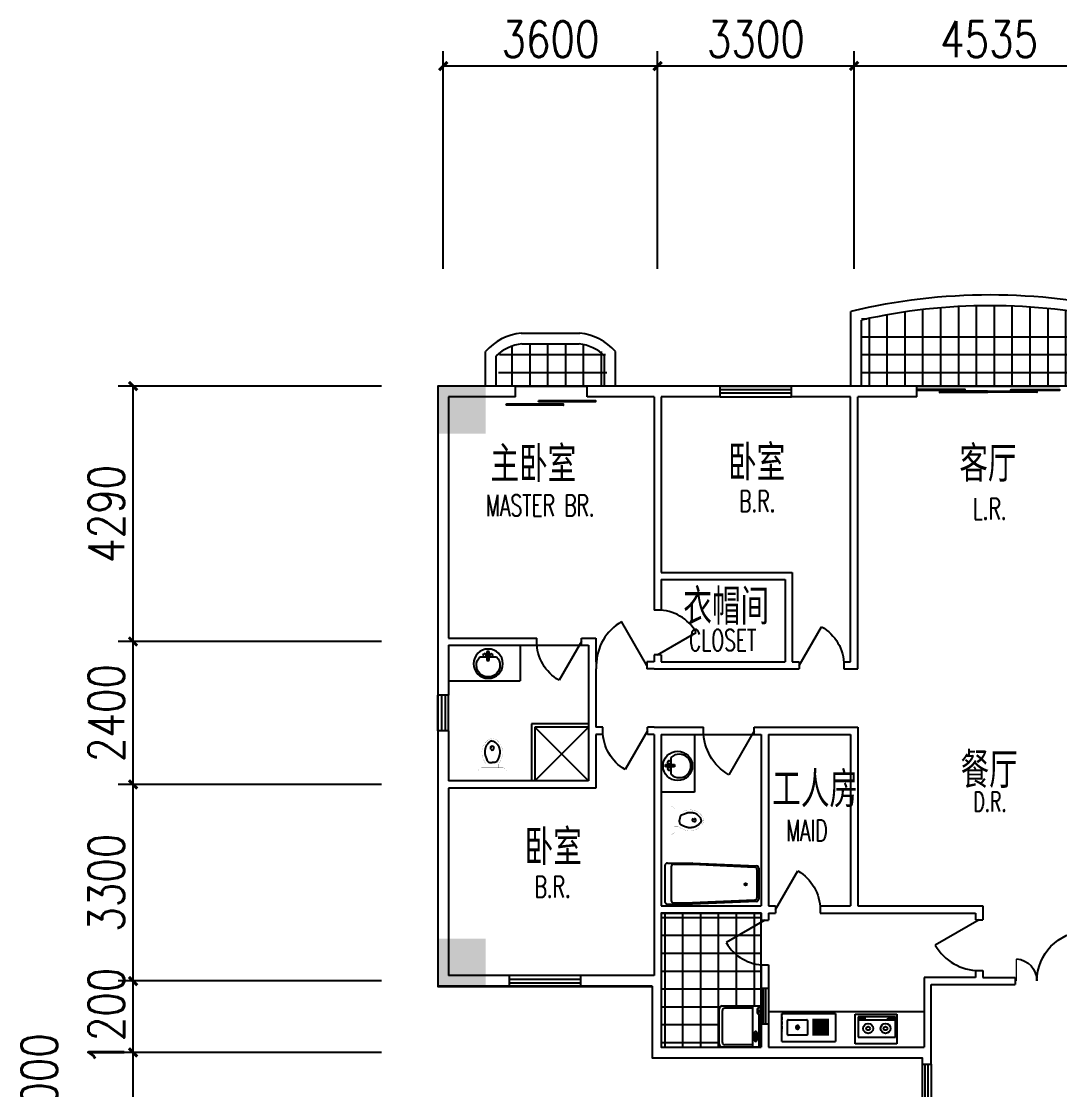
# Model space of a CAD drawing. Header units: millimetres. Extents: x 1360 to 33900, y 536 to 47045.
# Drawn here: x 1454 to 18892, y 29010 to 46951 of the extents above; entities that cross this region are included whole.
import ezdxf
from ezdxf.enums import TextEntityAlignment as Align

# ---------------------------------------------------------------- set-up
doc = ezdxf.new("R2010")
doc.units = ezdxf.units.MM
doc.linetypes.add('HIDDEN', pattern=[0.375, 0.25, -0.125])
for name, color, linetype in [('2', 2, 'Continuous'), ('5', 5, 'Continuous'), ('COLUMN', 7, 'Continuous'), ('DIM', 15, 'Continuous'), ('FL', 1, 'Continuous'), ('FURN', 1, 'Continuous'), ('GROUND', 2, 'Continuous'), ('PUB_TEXT', 7, 'Continuous'), ('TOTHER', 7, 'Continuous'), ('WALL', 4, 'Continuous'), ('WINDOW', 5, 'Continuous'), ('WINDOW_TEXT', 7, 'Continuous')]:
    doc.layers.add(name, color=color, linetype=linetype)
doc.styles.add('_HZTXT', font='txt.shx', dxfattribs={"width": 0.8, "bigfont": 'HZTXT.shx'})
doc.styles.add('_SIMPLEX', font='SIMPLEX', dxfattribs={"width": 0.6})
doc.styles.add('CHINA', font='romant', dxfattribs={"width": 0.8, "height": 150, "bigfont": 'fs64f'})
doc.styles.add('DIM_FONT', font='SIMPLEX.shx', dxfattribs={"width": 0.8})
doc.styles.add('SIMPLEX', font='SIMPLEX.SHX')
doc.styles.get("Standard").update_dxf_attribs({"font": 'arial.ttf'})
doc.dimstyles.new('DIMN', dxfattribs={"dimtxt": 300, "dimasz": 1, "dimexe": 250, "dimexo": 300, "dimgap": 150, "dimtad": 1, "dimdec": 0, "dimdsep": 46, "dimtxsty": 'DIM_FONT', "dimblk": '_DIMX', "dimblk1": 'ARCHTICK', "dimblk2": 'ARCHTICK', "dimcen": 0.1, "dimclrt": 7, "dimadec": 0, "dimazin": 0, "dimtfac": 1, "dimtdec": 0, "dimtix": 1, "dimtmove": 2, "dimatfit": 3, "dimldrblk": '_DIMX', "dimfxl": 1, "dimtolj": 1, "dimtzin": 0, "dimarcsym": 0})

# ---------------------------------------------------------------- blocks, each defined once
blk = doc.blocks.new('M_A17ORW')
at = {"const_width": 0.02}
for points in [[(-0.481, -0.001), (-0.481, -0.308)], [(0.481, 0.001), (0.481, -0.691)]]:
    blk.add_lwpolyline(points, dxfattribs=at)
for centre, radius, start, end in [((-0.501, -0.003), 0.307, 274.2492, 0.2101), ((0.505, 0.002), 0.699, 180.2762, 268.0603)]:
    blk.add_arc(centre, radius, start, end)
blk = doc.blocks.new('_DBLK')
blk.add_line((-0.5, 0), (0, -0.866))
blk.add_arc((-0.5, 0), 1, 300, 0)
at = {"style": 'SIMPLEX', "flags": 9}
blk.add_attdef('A', text='', height=1, dxfattribs=at).set_placement((0, 1.5), align=Align.MIDDLE)
blk = doc.blocks.new('_FZH')
blk.add_solid([(-0.5, -0.5), (0.5, -0.5), (-0.5, 0.5), (0.5, 0.5)])
blk = doc.blocks.new('M_E20')
for p, q in [((345, 0), (-345, 0)), ((-302, -36), (-345, -36)), ((-307, -144), (-307, -611)), ((-302, -35), (-302, -66)), ((-302, -66), (-219, -66)), ((-219, -66), (-219, -35)), ((345, -36), (-219, -36)), ((123, -87), (123, -99)), ((133, -96), (133, -113)), ((198, -96), (133, -96)), ((133, -113), (198, -113)), ((198, -113), (198, -96)), ((215, -88), (215, -99)), ((307, -144), (307, -611)), ((267, -651), (-267, -651))]:
    blk.add_line(p, q)
blk.add_lwpolyline([(83, -94, 0.185158), (88, -107, 0.102042), (108, -122, 0.060862), (133, -130, 0.047173), (166, -133, 0.047173), (200, -130, 0.060862), (225, -122, 0.102042), (245, -107, 0.185158), (250, -94, 0.185158), (245, -82, 0.102042), (225, -67, 0.060862), (200, -59, 0.047173), (166, -56, 0.047173), (133, -59, 0.060862), (108, -67, 0.102042), (88, -82, 0.185158)], format="xyb", close=True)
for points in [[(215, -88, 0.259034), (213, -85, 0.076276), (201, -80, 0.036515), (188, -77, 0.026615), (169, -76, 0.026615), (150, -77, 0.036515), (137, -80, 0.076276), (125, -85, 0.259034), (123, -88, 0.078462), (123, -89, 0.056762)], [(215, -99, 0.259034), (213, -95, 0.076276), (201, -90, 0.036515), (188, -88, 0.026615), (169, -87, 0.026615), (150, -88, 0.036515), (137, -90, 0.076276), (125, -95, 0.259034), (123, -99, 0.259034), (125, -102, 0.056762), (133, -106, 0.036515)], [(198, -108, 0.008736), (201, -107, 0.076276), (213, -102, 0.259034), (215, -99, 0.259034)]]:
    blk.add_lwpolyline(points, format="xyb")
blk.add_circle((-259, -35), 17.5)
for centre, start, end in [((-267, -611), 180, 270), ((267, -611), 270, 0)]:
    blk.add_arc(centre, 40, start, end)
at = {"layer": 'TOTHER', "linetype": 'Continuous'}
for p, q in [((-345, -656), (-345, 0)), ((345, 0), (345, -656)), ((-345, -145), (345, -145)), ((295, -706), (-295, -706))]:
    blk.add_line(p, q, dxfattribs=at)
for centre, start, end in [((-295, -656), 180, 270), ((295, -656), 270, 0)]:
    blk.add_arc(centre, 50, start, end, dxfattribs=at)
at = {"width": 0.8, "flags": 9}
for tag in ['XSIZE', 'YSIZE']:
    blk.add_attdef(tag, (0, 0), '', height=0.5, dxfattribs=at)
blk = doc.blocks.new('_WBLK')
for p, q in [((-0.5, 0.5), (0.5, 0.5)), ((0.5, 0.167), (-0.5, 0.167)), ((0.5, -0.167), (-0.5, -0.167)), ((-0.5, -0.5), (0.5, -0.5))]:
    blk.add_line(p, q)
at = {"layer": 'WINDOW_TEXT', "style": 'SIMPLEX', "flags": 9}
blk.add_attdef('A', text='', height=1, dxfattribs=at).set_placement((0, 1.5), align=Align.MIDDLE)
blk = doc.blocks.new('M_E16')
for p, q in [((-359, -351), (-359, -119)), ((-347, -107), (-34, -107)), ((-22, -119), (-22, -351)), ((63, -103), (336, -103)), ((63, -132), (336, -132)), ((63, -153), (336, -153)), ((63, -182), (336, -182)), ((63, -203), (336, -203)), ((63, -232), (336, -232)), ((63, -253), (336, -253)), ((63, -282), (336, -282)), ((63, -303), (336, -303)), ((63, -332), (336, -332)), ((63, -353), (336, -353)), ((-34, -363), (-347, -363))]:
    blk.add_line(p, q)
for points, const_width in [([(-353, -95), (-370, -113)], 1.91), ([(-370, -357), (-370, -113)], 2), ([(-353, -95), (-28, -95)], 1.8), ([(-10, -113), (-28, -95)], 1.91), ([(-10, -113), (-10, -357)], 2), ([(-370, -357), (-353, -375)], 1.91), ([(-28, -375), (-10, -357)], 1.91), ([(-28, -375), (-353, -375)], 1.8)]:
    blk.add_lwpolyline(points, dxfattribs=dict(const_width=const_width))
for points in [[(-347, -107), (-351, -108), (-354, -110), (-357, -113), (-358, -117), (-359, -119)], [(-22, -119), (-23, -115), (-25, -111), (-28, -109), (-32, -107), (-34, -107)], [(-359, -351), (-358, -355), (-356, -358), (-353, -361), (-349, -363), (-347, -363)], [(-216, -235), (-215, -245), (-209, -255), (-202, -261), (-192, -265), (-182, -265), (-172, -261), (-164, -255), (-159, -245), (-157, -235), (-159, -225), (-164, -215), (-172, -209), (-182, -205), (-192, -205), (-202, -209), (-209, -215), (-215, -225), (-216, -235)], [(-206, -235), (-205, -242), (-201, -248), (-196, -252), (-190, -254), (-183, -254), (-177, -252), (-172, -248), (-169, -242), (-168, -235), (-169, -228), (-172, -222), (-177, -218), (-183, -215), (-190, -215), (-196, -218), (-201, -222), (-205, -228), (-206, -235)], [(-34, -363), (-30, -362), (-26, -360), (-24, -357), (-22, -353), (-22, -351)]]:
    blk.add_lwpolyline(points)
at = {"layer": 'TOTHER', "linetype": 'Continuous'}
for p, q in [((-450, 0), (450, 0)), ((-450, -471), (-450, 0)), ((450, 0), (450, -471)), ((-450, -471), (450, -471))]:
    blk.add_line(p, q, dxfattribs=at)
at = {"layer": 'TOTHER', "linetype": 'HIDDEN'}
blk.add_line((-450, 0), (-450, -300), dxfattribs=at)
at = {"width": 0.8, "flags": 9}
for tag in ['XSIZE', 'YSIZE']:
    blk.add_attdef(tag, (0, 0), '', height=0.5, dxfattribs=at)
blk = doc.blocks.new('M_E19')
for p, q in [((-323, -113), (-323, -456)), ((299, -113), (-323, -113)), ((299, -456), (299, -113)), ((-323, -400), (299, -400)), ((-323, -456), (299, -456)), ((-291, -422), (-291, -434)), ((-216, -432), (-280, -432)), ((-280, -432), (-280, -448)), ((-280, -448), (-216, -448)), ((-216, -448), (-216, -432)), ((-199, -423), (-199, -434)), ((182, -422), (182, -434)), ((193, -432), (193, -448)), ((257, -432), (193, -432)), ((193, -448), (257, -448)), ((257, -448), (257, -432)), ((274, -423), (274, -434))]:
    blk.add_line(p, q)
for points in [[(-199, -423, 0.259034), (-201, -420, 0.076276), (-213, -415, 0.036515), (-226, -412, 0.026615), (-245, -411, 0.026615), (-264, -412, 0.036515), (-277, -415, 0.076276), (-289, -420, 0.259034), (-291, -423, 0.078462), (-291, -424, 0.056762)], [(-199, -434, 0.259034), (-201, -430, 0.076276), (-213, -425, 0.036515), (-226, -423, 0.026615), (-245, -422, 0.026615), (-264, -423, 0.036515), (-277, -425, 0.076276), (-289, -430, 0.259034), (-291, -434, 0.259034), (-289, -437, 0.056762), (-280, -441, 0.036515)], [(-216, -443, 0.008736), (-213, -442, 0.076276), (-201, -437, 0.259034), (-199, -434, 0.259034)], [(274, -423, 0.259034), (272, -420, 0.076276), (260, -415, 0.036515), (247, -412, 0.026615), (228, -411, 0.026615), (209, -412, 0.036515), (196, -415, 0.076276), (184, -420, 0.259034), (182, -423, 0.078462), (182, -424, 0.056762)], [(274, -434, 0.259034), (272, -430, 0.076276), (260, -425, 0.036515), (247, -423, 0.026615), (228, -422, 0.026615), (209, -423, 0.036515), (196, -425, 0.076276), (184, -430, 0.259034), (182, -434, 0.259034), (184, -437, 0.056762), (193, -441, 0.036515)], [(257, -443, 0.008736), (260, -442, 0.076276), (272, -437, 0.259034), (274, -434, 0.259034)]]:
    blk.add_lwpolyline(points, format="xyb")
at = {"layer": 'TOTHER', "linetype": 'Continuous'}
for p, q in [((-350, 0), (350, 0)), ((-350, -500), (-350, 0)), ((350, 0), (350, -500)), ((350, -500), (-350, -500))]:
    blk.add_line(p, q, dxfattribs=at)
for centre, radius in [((-158, -259), 82.5), ((134, -259), 82.5), ((-158, -259), 31.6), ((134, -259), 31.6)]:
    blk.add_circle(centre, radius, dxfattribs=at)
at = {"width": 0.8, "flags": 9}
for tag in ['XSIZE', 'YSIZE']:
    blk.add_attdef(tag, (0, 0), '', height=0.5, dxfattribs=at)
blk = doc.blocks.new('*X22')
at = {"color": 0}
for p, q in [((47100, 212770), (47100, 213429)), ((47400, 212770), (47400, 213480)), ((47700, 212770), (47700, 213480)), ((48000, 212770), (48000, 213480)), ((48300, 212770), (48300, 213474)), ((48600, 212770), (48600, 213351)), ((46890, 213300), (48666, 213300)), ((46868, 213000), (48688, 213000))]:
    blk.add_line(p, q, dxfattribs=at)
blk = doc.blocks.new('M_A14NPV')
for points in [[(0.18, 0.178), (0.177, 0.16), (-0.617, 0.16), (-0.617, 0.181)], [(0.632, 0.226), (0.629, 0.208), (-0.164, 0.208), (-0.164, 0.229)]]:
    blk.add_lwpolyline(points, close=True)
blk = doc.blocks.new('M_E33IEP')
at = {"linetype": 'Continuous'}
for p, q in [((44, -21), (44, 20)), ((44, 20), (194, 20)), ((135, 135), (135, 20)), ((194, 20), (194, -21)), ((194, -21), (44, -21)), ((135, -21), (135, -144))]:
    blk.add_line(p, q, dxfattribs=at)
for centre, radius in [((248, -5), 246), ((106, 56), 26.7), ((105, -55), 26.7)]:
    blk.add_circle(centre, radius, dxfattribs=at)
blk.add_arc((274, -5), 197, 225.2527, 134.7473, dxfattribs=at)
at = {"style": 'DIM_FONT', "width": 0.8, "flags": 9}
for tag in ['XSIZE', 'YSIZE']:
    blk.add_attdef(tag, (0, 0), '', height=0.5, dxfattribs=at)
at = {"linetype": 'Continuous', "style": 'CHINA', "width": 0.8, "flags": 9}
for tag in ['XSIZE', 'YSIZE']:
    blk.add_attdef(tag, (2, -251), '', height=150, dxfattribs=at)
blk = doc.blocks.new('M_E13')
for p, q in [((-572, 18), (-536, 18)), ((-572, 18), (-572, 18)), ((-536, -22), (-572, -21))]:
    blk.add_line(p, q)
at = {"const_width": 1.5}
for points in [[(-155, 240, 0.414214), (-220, 175, 0.414214)], [(-715, 0, -0.037932), (-709, 28, -0.057502), (-702, 46, -0.011128), (-686, 72, -0.047419), (-682, 78, -0.013557), (-669, 92, -0.010422), (-651, 109, -0.006492), (-632, 126, -0.010986), (-621, 135, -0.031118), (-607, 144, -0.031821), (-592, 152, -0.025304), (-572, 159, -0.028493), (-555, 164), (-520, 171), (-500, 175, -0.104917), (-492, 175, 0.047512), (-474, 173, 0.018859), (-460, 173, -0.025251), (-449, 173, -0.024361), (-434, 171, -0.018727), (-416, 168, -0.011084), (-401, 164, -0.017664), (-391, 161, -0.012553), (-375, 154, -0.012341), (-358, 147), (-320, 128, -0.005054), (-308, 122, -0.002567), (-285, 110)], [(-715, 0, 0.037932), (-709, -28, 0.057502), (-702, -46, 0.011128), (-686, -72, 0.047419), (-682, -78, 0.013557), (-669, -92, 0.010422), (-651, -109, 0.006492), (-632, -126, 0.010986), (-621, -135, 0.031118), (-607, -144, 0.031821), (-592, -152, 0.025304), (-572, -159, 0.028493), (-555, -164), (-520, -171), (-500, -175, 0.104917), (-492, -175, -0.047512), (-474, -173, -0.018859), (-460, -173, 0.025251), (-449, -173, 0.024361), (-434, -171, 0.018727), (-416, -168, 0.011084), (-401, -164, 0.017664), (-391, -161, 0.012553), (-375, -154, 0.012341), (-358, -147), (-320, -128, 0.005054), (-308, -122, 0.002567), (-285, -110)], [(-220, -175, 0.414214), (-155, -240, 0.414214)]]:
    blk.add_lwpolyline(points, format="xyb", dxfattribs=at)
for points in [[(0, 240), (-155, 240)], [(0, -240), (0, 240)], [(-220, 110), (-285, 110)], [(-220, 175), (-220, -175)], [(-285, -110), (-220, -110)], [(-155, -240), (0, -240)]]:
    blk.add_lwpolyline(points, dxfattribs=at)
for points in [[(-672, -1, -0.054114), (-666, 25, -0.08891), (-658, 39, -0.006714), (-643, 55, -0.014531), (-636, 63, -0.010713), (-618, 80, -0.017575), (-606, 90, -0.037222), (-591, 100, -0.034599), (-573, 109, -0.02298), (-556, 115, -0.023613), (-539, 119, -0.014842), (-522, 122, -0.012533), (-502, 125, -0.021838), (-477, 126, -0.029407), (-459, 125, -0.029465), (-436, 121, -0.031881), (-416, 114), (-371, 97), (-337, 83, -0.135973), (-324, 73, -0.099517), (-314, 52, -0.016651), (-311, 40, -0.010977), (-308, 20, -0.015331), (-308, 12, -0.010106), (-307, -1)], [(-672, -1, 0.054114), (-666, -26, 0.08891), (-658, -40, 0.006714), (-643, -57, 0.014531), (-636, -64, 0.010713), (-618, -82, 0.017575), (-606, -92, 0.037222), (-591, -102, 0.034599), (-573, -111, 0.02298), (-556, -117, 0.023613), (-539, -121, 0.014842), (-522, -124, 0.012533), (-502, -126, 0.021838), (-477, -127, 0.029407), (-459, -126, 0.029465), (-436, -122, 0.031881), (-416, -116), (-371, -99), (-337, -85, 0.135973), (-324, -75, 0.099517), (-314, -54, 0.016651), (-311, -41, 0.010977), (-308, -21, 0.015331), (-308, -13, 0.010106), (-307, -1)]]:
    blk.add_lwpolyline(points, format="xyb")
for centre, radius, start, end in [((-549, -3), 33.2, 100.0495, 259.9505), ((-536, -2), 20, 270, 90)]:
    blk.add_arc(centre, radius, start, end)
at = {"width": 0.8, "flags": 9}
for tag in ['XSIZE', 'YSIZE']:
    blk.add_attdef(tag, (0, 0), '', height=0.5, dxfattribs=at)
blk = doc.blocks.new('M_E10')
for p, q in [((-740, -70), (-740, -680)), ((-700, -30), (-302, -30)), ((-640, -90), (-640, -660)), ((-600, -50), (-300, -50)), ((-300, -50), (695, -96)), ((-298, -30), (724, -76)), ((730, -136), (730, -614)), ((760, -116), (760, -634)), ((695, -654), (-300, -700)), ((685, -654), (-300, -700)), ((724, -674), (-298, -720)), ((-700, -720), (-302, -720)), ((-600, -700), (-300, -700))]:
    blk.add_line(p, q)
at = {"const_width": 1.5}
for points in [[(-800, 0), (800, 0)], [(-800, -750), (-800, 0)], [(800, 0), (800, -750)], [(800, -750), (-800, -750)]]:
    blk.add_lwpolyline(points, dxfattribs=at)
for radius in [20, 16]:
    blk.add_circle((550, -386), radius)
for centre, start, end in [((-700, -70), 90, 180), ((-600, -90), 90, 180), ((-302, -70), 83.7966, 90), ((690, -136), 0, 83.3675), ((720, -116), 0, 83.7966), ((-700, -680), 180, 270), ((-600, -660), 180, 270), ((690, -614), 276.6325, 0), ((720, -634), 276.2034, 0), ((-302, -680), 270, 276.2034)]:
    blk.add_arc(centre, 40, start, end)
at = {"width": 0.8, "flags": 9}
for tag in ['XSIZE', 'YSIZE']:
    blk.add_attdef(tag, (0, 0), '', height=0.5, dxfattribs=at)
blk = doc.blocks.new('_A24RUL')
for points in [[(0, 0.0051), (-0.0011, -0.0013), (-0.3414, -0.0013), (-0.3414, 0.006)], [(0.0028, 0.0051), (0.0039, -0.0013), (0.3414, -0.0013), (0.3414, 0.006)], [(-0.1584, -0.0077), (-0.1595, -0.0141), (-0.4998, -0.0141), (-0.4998, -0.0068)], [(0.1612, -0.0087), (0.1622, -0.0151), (0.4998, -0.0151), (0.4998, -0.0078)]]:
    blk.add_lwpolyline(points, close=True)
blk = doc.blocks.new('*X21')
at = {"color": 0}
for p, q in [((54000, 212770), (54000, 214056)), ((54300, 212770), (54300, 214086)), ((54600, 212770), (54600, 214107)), ((54900, 212770), (54900, 214119)), ((55200, 212770), (55200, 214121)), ((55500, 212770), (55500, 214114)), ((55800, 212770), (55800, 214098)), ((56100, 212770), (56100, 214073)), ((56400, 212770), (56400, 214038)), ((52968, 213900), (53059, 213900)), ((53100, 212770), (53100, 213909)), ((53400, 212770), (53400, 213967)), ((53700, 212770), (53700, 214016)), ((56700, 212770), (56700, 213994)), ((57000, 212770), (57000, 213941)), ((57198, 213900), (57288, 213900)), ((52968, 213600), (57288, 213600)), ((52968, 213300), (57288, 213300)), ((52968, 213000), (57288, 213000))]:
    blk.add_line(p, q, dxfattribs=at)
blk = doc.blocks.new('_DIMX')
at = {"const_width": 50}
blk.add_lwpolyline([(-70, -70), (70, 70)], dxfattribs=at)
blk = doc.blocks.new('*D23')
at = {"color": 1, "linetype": 'ByBlock', "transparency": 16777216}
for p, q in [((-1153857, 459625), (-1153857, 463284)), ((-1150257, 459625), (-1150257, 463284)), ((-1153856, 463034), (-1150258, 463034))]:
    blk.add_line(p, q, dxfattribs=at)
at = {"layer": 'DEFPOINTS', "color": 0, "linetype": 'ByBlock', "transparency": 16777216}
for p in [(-1150257, 463034), (-1153857, 459325), (-1150257, 459325)]:
    blk.add_point(p, dxfattribs=at)
at = {"color": 1, "linetype": 'ByBlock', "transparency": 16777216, "rotation": 180}
blk.add_blockref('_DIMX', (-1153857, 463034), dxfattribs=at)
at = {"color": 1, "linetype": 'ByBlock', "transparency": 16777216}
blk.add_blockref('_DIMX', (-1150257, 463034), dxfattribs=at)
at = {"color": 7, "linetype": 'ByBlock', "transparency": 16777216, "insert": (-1152057, 463484), "char_height": 600, "attachment_point": 5, "style": 'DIM_FONT'}
blk.add_mtext('\\A1;3600', dxfattribs=at)
blk = doc.blocks.new('_ARCHTICK')
at = {"color": 0, "linetype": 'ByBlock', "const_width": 0.15}
blk.add_lwpolyline([(-0.5, -0.5), (0.5, 0.5)], dxfattribs=at)
blk = doc.blocks.new('*D24')
at = {"color": 1, "linetype": 'ByBlock', "transparency": 16777216}
for p, q in [((-1150257, 459625), (-1150257, 463284)), ((-1146957, 459625), (-1146957, 463284)), ((-1150256, 463034), (-1146958, 463034))]:
    blk.add_line(p, q, dxfattribs=at)
at = {"layer": 'DEFPOINTS', "color": 0, "linetype": 'ByBlock', "transparency": 16777216}
for p in [(-1146957, 463034), (-1150257, 459325), (-1146957, 459325)]:
    blk.add_point(p, dxfattribs=at)
at = {"color": 1, "linetype": 'ByBlock', "transparency": 16777216, "rotation": 180}
blk.add_blockref('_DIMX', (-1150257, 463034), dxfattribs=at)
at = {"color": 1, "linetype": 'ByBlock', "transparency": 16777216}
blk.add_blockref('_DIMX', (-1146957, 463034), dxfattribs=at)
at = {"color": 7, "linetype": 'ByBlock', "transparency": 16777216, "insert": (-1148607, 463484), "char_height": 600, "attachment_point": 5, "style": 'DIM_FONT'}
blk.add_mtext('\\A1;3300', dxfattribs=at)
blk = doc.blocks.new('*D25')
at = {"color": 1, "linetype": 'ByBlock', "transparency": 16777216}
for p, q in [((-1146957, 459625), (-1146957, 463284)), ((-1142422, 459625), (-1142422, 463284)), ((-1146956, 463034), (-1142423, 463034))]:
    blk.add_line(p, q, dxfattribs=at)
at = {"layer": 'DEFPOINTS', "color": 0, "linetype": 'ByBlock', "transparency": 16777216}
for p in [(-1142422, 463034), (-1146957, 459325), (-1142422, 459325)]:
    blk.add_point(p, dxfattribs=at)
at = {"color": 1, "linetype": 'ByBlock', "transparency": 16777216, "rotation": 180}
blk.add_blockref('_DIMX', (-1146957, 463034), dxfattribs=at)
at = {"color": 1, "linetype": 'ByBlock', "transparency": 16777216}
blk.add_blockref('_DIMX', (-1142422, 463034), dxfattribs=at)
at = {"color": 7, "linetype": 'ByBlock', "transparency": 16777216, "insert": (-1144689, 463484), "char_height": 600, "attachment_point": 5, "style": 'DIM_FONT'}
blk.add_mtext('\\A1;4535', dxfattribs=at)
blk = doc.blocks.new('*D40')
at = {"color": 1, "linetype": 'ByBlock', "transparency": 16777216}
for p, q in [((-1154897, 446467), (-1159317, 446467)), ((-1159067, 445468), (-1159067, 446466)), ((-1154897, 445467), (-1159317, 445467))]:
    blk.add_line(p, q, dxfattribs=at)
at = {"layer": 'DEFPOINTS', "color": 0, "linetype": 'ByBlock', "transparency": 16777216}
for p in [(-1159067, 446467), (-1154597, 446467), (-1154597, 445467)]:
    blk.add_point(p, dxfattribs=at)
at = {"color": 1, "linetype": 'ByBlock', "transparency": 16777216}
for p, rotation in [((-1159067, 446467), 90), ((-1159067, 445467), 270)]:
    blk.add_blockref('_DIMX', p, dxfattribs=dict(at, rotation=rotation))
at = {"color": 7, "linetype": 'ByBlock', "transparency": 16777216, "insert": (-1160643, 445967), "char_height": 600, "attachment_point": 5, "rotation": 90, "style": 'DIM_FONT'}
blk.add_mtext('\\A1;1000', dxfattribs=at)
blk = doc.blocks.new('*D41')
at = {"color": 1, "linetype": 'ByBlock', "transparency": 16777216}
for p, q in [((-1154897, 447667), (-1159317, 447667)), ((-1159067, 447668), (-1159067, 447669)), ((-1159067, 446467), (-1159067, 447667)), ((-1154897, 446467), (-1159317, 446467)), ((-1159067, 446466), (-1159067, 446465))]:
    blk.add_line(p, q, dxfattribs=at)
at = {"layer": 'DEFPOINTS', "color": 0, "linetype": 'ByBlock', "transparency": 16777216}
for p in [(-1159067, 447667), (-1154597, 447667), (-1154597, 446467)]:
    blk.add_point(p, dxfattribs=at)
at = {"color": 1, "linetype": 'ByBlock', "transparency": 16777216}
for p, rotation in [((-1159067, 447667), 270), ((-1159067, 446467), 90)]:
    blk.add_blockref('_DIMX', p, dxfattribs=dict(at, rotation=rotation))
at = {"color": 7, "linetype": 'ByBlock', "transparency": 16777216, "insert": (-1159517, 447067), "char_height": 600, "attachment_point": 5, "rotation": 90, "style": 'DIM_FONT'}
blk.add_mtext('\\A1;1200', dxfattribs=at)
blk = doc.blocks.new('*D42')
at = {"color": 1, "linetype": 'ByBlock', "transparency": 16777216}
for p, q in [((-1154897, 450967), (-1159317, 450967)), ((-1159067, 447668), (-1159067, 450966)), ((-1154897, 447667), (-1159317, 447667))]:
    blk.add_line(p, q, dxfattribs=at)
at = {"layer": 'DEFPOINTS', "color": 0, "linetype": 'ByBlock', "transparency": 16777216}
for p in [(-1159067, 450967), (-1154597, 450967), (-1154597, 447667)]:
    blk.add_point(p, dxfattribs=at)
at = {"color": 1, "linetype": 'ByBlock', "transparency": 16777216}
for p, rotation in [((-1159067, 450967), 90), ((-1159067, 447667), 270)]:
    blk.add_blockref('_DIMX', p, dxfattribs=dict(at, rotation=rotation))
at = {"color": 7, "linetype": 'ByBlock', "transparency": 16777216, "insert": (-1159517, 449317), "char_height": 600, "attachment_point": 5, "rotation": 90, "style": 'DIM_FONT'}
blk.add_mtext('\\A1;3300', dxfattribs=at)
blk = doc.blocks.new('*D43')
at = {"color": 1, "linetype": 'ByBlock', "transparency": 16777216}
for p, q in [((-1154897, 453367), (-1159317, 453367)), ((-1159067, 450968), (-1159067, 453366)), ((-1154897, 450967), (-1159317, 450967))]:
    blk.add_line(p, q, dxfattribs=at)
at = {"layer": 'DEFPOINTS', "color": 0, "linetype": 'ByBlock', "transparency": 16777216}
for p in [(-1159067, 453367), (-1154597, 453367), (-1154597, 450967)]:
    blk.add_point(p, dxfattribs=at)
at = {"color": 1, "linetype": 'ByBlock', "transparency": 16777216}
for p, rotation in [((-1159067, 453367), 90), ((-1159067, 450967), 270)]:
    blk.add_blockref('_DIMX', p, dxfattribs=dict(at, rotation=rotation))
at = {"color": 7, "linetype": 'ByBlock', "transparency": 16777216, "insert": (-1159517, 452167), "char_height": 600, "attachment_point": 5, "rotation": 90, "style": 'DIM_FONT'}
blk.add_mtext('\\A1;2400', dxfattribs=at)
blk = doc.blocks.new('*D44')
at = {"color": 1, "linetype": 'ByBlock', "transparency": 16777216}
for p, q in [((-1154897, 457657), (-1159317, 457657)), ((-1159067, 453368), (-1159067, 457656)), ((-1154897, 453367), (-1159317, 453367))]:
    blk.add_line(p, q, dxfattribs=at)
at = {"layer": 'DEFPOINTS', "color": 0, "linetype": 'ByBlock', "transparency": 16777216}
for p in [(-1159067, 457657), (-1154597, 457657), (-1154597, 453367)]:
    blk.add_point(p, dxfattribs=at)
at = {"color": 1, "linetype": 'ByBlock', "transparency": 16777216}
for p, rotation in [((-1159067, 457657), 90), ((-1159067, 453367), 270)]:
    blk.add_blockref('_DIMX', p, dxfattribs=dict(at, rotation=rotation))
at = {"color": 7, "linetype": 'ByBlock', "transparency": 16777216, "insert": (-1159517, 455512), "char_height": 600, "attachment_point": 5, "rotation": 90, "style": 'DIM_FONT'}
blk.add_mtext('\\A1;4290', dxfattribs=at)
blk = doc.blocks.new('A$C42724761')
at = {"layer": '5'}
h = blk.add_hatch(dxfattribs=at)
h.set_pattern_fill('U,_O', color=256, scale=300, double=1, pattern_type=0)
h.set_pattern_definition([(0, (504864.74, -248898.2), (0, 300), []), (90, (504864.74, -248898.2), (-300, 2e-14), [])])
edge = h.paths.add_edge_path()
edge.add_line((12426.1, 24034.1), (12426.1, 25594.1))
edge.add_line((12426.1, 25594.1), (10746.1, 25594.1))
edge.add_line((10746.1, 25594.1), (10746.1, 23344.1))
edge.add_line((10746.1, 23344.1), (11770.3, 23344.1))
edge.add_arc((11770.3, 23394.1), 50, 180, 270, ccw=False)
edge.add_line((11720.3, 23394.1), (11720.3, 23984.1))
edge.add_arc((11770.3, 23984.1), 50, 90, 180, ccw=False)
edge.add_line((11770.3, 24034.1), (12426.1, 24034.1))
at = {"layer": '2'}
for p, q in [((13931.1, 34444.1), (13931.1, 35696.9)), ((14111.1, 34444.1), (14111.1, 35554.1)), ((8393.2, 35334.1), (9379.1, 35334.1)), ((7796.1, 34444.1), (7796.1, 35026.8)), ((8403.3, 35154.1), (9368.9, 35154.1)), ((9976.1, 34444.1), (9976.1, 35026.8)), ((7976.1, 34444.1), (7976.1, 34954.1)), ((9796.1, 34444.1), (9796.1, 34954.1))]:
    blk.add_line(p, q, dxfattribs=at)
for centre, radius, start, end in [((16271.1, 26001.7), 9973.6, 76.43076, 103.56924), ((16271.1, 26001.7), 9793.6, 77.25848, 102.74152), ((8492.6, 34407.1), 932.3, 96.12343, 138.33718), ((9279.6, 34407.1), 932.3, 41.66282, 83.87657), ((8492.6, 34407.1), 752.3, 96.81752, 133.35783), ((9279.6, 34407.1), 752.3, 46.64217, 83.18248)]:
    blk.add_arc(centre, radius, start, end, dxfattribs=at)
at = {"layer": '5'}
for p, q in [((8301.1, 34444.1), (9501.1, 34444.1)), ((15038.6, 34444.1), (17438.3, 34444.1))]:
    blk.add_line(p, q, dxfattribs=at)
blk.add_lwpolyline([(12426.1, 24034.1), (12426.1, 25594.1), (10746.1, 25594.1), (10746.1, 23344.1), (11770.3, 23344.1, -0.4142136), (11720.3, 23394.1), (11720.3, 23984.1, -0.4142136), (11770.3, 24034.1), (12426.1, 24034.1)], format="xyb", dxfattribs=at)
at = {"layer": 'FL'}
for p, q in [((8376.1, 30094.1), (8376.1, 29494.1)), ((7176.1, 29494.1), (8376.1, 29494.1)), ((9526.1, 28774.1), (8566.1, 28774.1)), ((8566.1, 28774.1), (8566.1, 27814.1)), ((9526.1, 28714.1), (8626.1, 28714.1)), ((8626.1, 28714.1), (9526.1, 27814.1)), ((9526.1, 28714.1), (8626.1, 27814.1)), ((8626.1, 28714.1), (8626.1, 27814.1)), ((12547.8, 23944.1), (15161.3, 23944.1))]:
    blk.add_line(p, q, dxfattribs=at)
at = {"layer": 'FURN'}
for p, q in [((11307.9, 28594.1), (11307.9, 27624)), ((11307.9, 27624), (10746.1, 27624))]:
    blk.add_line(p, q, dxfattribs=at)
at = {"layer": 'GROUND'}
for p, q in [((8656.1, 30094.1), (9406.1, 30094.1)), ((11456.1, 28594.1), (12306.1, 28594.1))]:
    blk.add_line(p, q, dxfattribs=at)
at = {"layer": 'WALL'}
for p, q in [((6996.1, 34444.1), (6996.1, 29254.1)), ((8301.1, 34444.1), (6996.1, 34444.1)), ((8301.1, 34264.1), (8301.1, 34444.1)), ((9501.1, 34264.1), (9501.1, 34444.1)), ((11736.1, 34444.1), (9501.1, 34444.1)), ((11736.1, 34264.1), (11736.1, 34444.1)), ((15038.6, 34444.1), (12936.1, 34444.1)), ((12936.1, 34264.1), (12936.1, 34444.1)), ((15038.6, 34264.1), (15038.6, 34444.1)), ((7176.1, 34264.1), (7176.1, 30214.1)), ((8301.1, 34264.1), (7176.1, 34264.1)), ((10626.1, 34264.1), (9501.1, 34264.1)), ((10626.1, 34264.1), (10626.1, 30684.1)), ((10746.1, 34264.1), (10746.1, 31314.1)), ((11736.1, 34264.1), (10746.1, 34264.1)), ((13926.1, 34264.1), (12936.1, 34264.1)), ((13926.1, 29814.1), (13926.1, 34264.1)), ((15038.6, 34264.1), (14046.1, 34264.1)), ((14046.1, 29694.1), (14046.1, 34264.1)), ((10746.1, 31314.1), (12946.1, 31314.1)), ((12946.1, 31314.1), (12946.1, 29814.1)), ((10746.1, 31194.1), (12826.1, 31194.1)), ((10746.1, 31194.1), (10746.1, 30684.1)), ((12826.1, 31194.1), (12826.1, 29814.1)), ((10746.1, 30684.1), (10626.1, 30684.1)), ((7176.1, 30214.1), (8656.1, 30214.1)), ((8656.1, 30094.1), (8656.1, 30214.1)), ((9406.1, 30214.1), (9646.1, 30214.1)), ((9406.1, 30094.1), (9406.1, 30214.1)), ((9646.1, 30214.1), (9646.1, 29814.1)), ((7176.1, 30094.1), (8656.1, 30094.1)), ((7176.1, 30094.1), (7176.1, 29254.1)), ((9406.1, 30094.1), (9526.1, 30094.1)), ((9526.1, 30094.1), (9526.1, 27814.1)), ((9656.1, 29814.1), (9656.1, 29694.1)), ((10626.1, 29814.1), (10506.1, 29814.1)), ((10506.1, 29814.1), (10506.1, 29694.1)), ((10626.1, 29934.1), (10626.1, 29814.1)), ((10746.1, 29934.1), (10626.1, 29934.1)), ((10746.1, 29934.1), (10746.1, 29814.1)), ((10746.1, 29814.1), (12826.1, 29814.1)), ((12946.1, 29814.1), (13066.1, 29814.1)), ((13066.1, 29814.1), (13066.1, 29694.1)), ((13816.1, 29814.1), (13926.1, 29814.1)), ((13816.1, 29814.1), (13816.1, 29694.1)), ((9656.1, 29694.1), (9646.1, 29694.1)), ((9646.1, 29694.1), (9646.1, 28714.1)), ((10626.1, 29694.1), (10506.1, 29694.1)), ((10626.1, 29694.1), (13066.1, 29694.1)), ((13816.1, 29694.1), (14046.1, 29694.1)), ((7176.1, 29254.1), (6996.1, 29254.1)), ((9766.1, 28714.1), (9646.1, 28714.1)), ((9766.1, 28594.1), (9766.1, 28714.1)), ((10626.1, 28714.1), (10516.1, 28714.1)), ((10516.1, 28594.1), (10516.1, 28714.1)), ((10626.1, 28714.1), (11456.1, 28714.1)), ((11456.1, 28594.1), (11456.1, 28714.1)), ((12306.1, 28714.1), (14046.1, 28714.1)), ((12306.1, 28594.1), (12306.1, 28714.1)), ((14046.1, 28714.1), (14046.1, 25714.1)), ((6996.1, 28654.1), (6996.1, 24364.1)), ((7176.1, 28654.1), (6996.1, 28654.1)), ((7176.1, 28654.1), (7176.1, 27814.1)), ((9766.1, 28594.1), (9646.1, 28594.1)), ((9646.1, 28594.1), (9646.1, 27694.1)), ((10626.1, 28594.1), (10516.1, 28594.1)), ((10626.1, 28594.1), (10626.1, 24544.1)), ((10746.1, 28594.1), (11456.1, 28594.1)), ((10746.1, 28594.1), (10746.1, 25714.1)), ((12306.1, 28594.1), (12426.1, 28594.1)), ((12426.1, 28594.1), (12426.1, 25714.1)), ((12546.1, 28594.1), (13926.1, 28594.1)), ((12546.1, 28594.1), (12546.1, 25714.1)), ((13926.1, 28594.1), (13926.1, 25714.1)), ((9526.1, 27814.1), (7176.1, 27814.1)), ((7176.1, 27694.1), (7176.1, 24544.1)), ((9646.1, 27694.1), (7176.1, 27694.1)), ((10746.1, 25714.1), (12426.1, 25714.1)), ((12546.1, 25714.1), (12666.1, 25714.1)), ((12666.1, 25714.1), (12666.1, 25594.1)), ((13416.1, 25714.1), (13926.1, 25714.1)), ((13416.1, 25714.1), (13416.1, 25594.1)), ((14046.1, 25714.1), (16146.1, 25714.1)), ((16146.1, 25714.1), (16146.1, 25479.1)), ((10746.1, 25594.1), (10746.1, 23344.1)), ((10746.1, 25594.1), (12426.1, 25594.1)), ((12426.1, 25594.1), (12426.1, 25474.1)), ((12546.1, 25594.1), (12666.1, 25594.1)), ((12546.1, 25594.1), (12546.1, 25474.1)), ((13416.1, 25594.1), (13926.1, 25594.1)), ((13926.1, 25594.1), (16026.1, 25594.1)), ((16026.1, 25594.1), (16026.1, 25479.1)), ((16026.1, 25479.1), (16146.1, 25479.1)), ((12426.1, 25474.1), (12546.1, 25474.1)), ((12426.1, 24724.1), (12426.1, 24334.1)), ((12426.1, 24724.1), (12546.1, 24724.1)), ((12546.1, 24724.1), (12546.1, 24334.1)), ((16026.1, 24629.1), (16026.1, 24514.1)), ((16026.1, 24629.1), (16146.1, 24629.1)), ((16146.1, 24629.1), (16146.1, 24514.1)), ((8196.1, 24544.1), (7176.1, 24544.1)), ((8196.1, 24364.1), (8196.1, 24544.1)), ((10626.1, 24544.1), (9396.1, 24544.1)), ((9396.1, 24364.1), (9396.1, 24544.1)), ((16026.1, 24514.1), (15161.3, 24514.1)), ((15161.3, 24514.1), (15161.3, 23344.1)), ((16146.1, 24514.1), (16688.6, 24514.1)), ((16688.6, 24514.1), (16688.6, 24394.1)), ((8196.1, 24364.1), (6996.1, 24364.1)), ((10596.1, 24364.1), (9396.1, 24364.1)), ((10596.1, 24364.1), (10596.1, 23164.1)), ((12426.1, 24334.1), (12546.1, 24334.1)), ((15281.3, 23054.1), (15281.3, 24394.1)), ((15281.3, 24394.1), (16688.6, 24394.1)), ((12426.1, 23734.1), (12426.1, 23344.1)), ((12426.1, 23734.1), (12546.1, 23734.1)), ((12546.1, 23734.1), (12546.1, 23344.1)), ((10746.1, 23344.1), (12426.1, 23344.1)), ((12546.1, 23344.1), (15161.3, 23344.1)), ((10596.1, 23164.1), (15131.3, 23164.1)), ((15131.3, 23164.1), (15131.3, 23054.1)), ((15131.3, 23054.1), (15281.3, 23054.1))]:
    blk.add_line(p, q, dxfattribs=at)
at = {"layer": '5'}
for name in ['*X21', '*X22']:
    blk.add_blockref(name, (-38857, -178325.9), dxfattribs=at)
at = {"layer": 'COLUMN', "xscale": -800, "yscale": 800, "zscale": 800}
for p in [(7396.1, 34044.1), (7396.1, 24764.1)]:
    blk.add_blockref('_FZH', p, dxfattribs=at)
at = {"layer": 'FL', "xscale": -1, "rotation": 90}
blk.add_blockref('M_E33IEP', (7835.3, 30031), dxfattribs=at)
at = {"layer": 'FL', "xscale": 1.05}
blk.add_blockref('M_E10', (11586.1, 26464.1), dxfattribs=at)
at = {"layer": 'FURN'}
for name, p, rotation in [('M_E13', (7909.6, 27813.6), 270), ('M_E13', (10748.3, 27153), 180), ('M_E20', (12426.1, 23689.1), 270), ('M_E19', (14356.2, 23397.9), 180)]:
    blk.add_blockref(name, p, dxfattribs=dict(at, rotation=rotation))
for name, p in [('M_E33IEP', (10775.1, 28071.4)), ('M_E16', (13224.7, 23908.9))]:
    blk.add_blockref(name, p, dxfattribs=at)
at = {"layer": 'WINDOW'}
for name, p, xscale, yscale, zscale in [('_WBLK', (12336.1, 34354.1), 1200, 180, 1200), ('_DBLK', (9031.1, 30154.1), -750, 750, 750), ('_DBLK', (10141.1, 28654.1), -750, 750, 750), ('_DBLK', (11881.1, 28654.1), -850, 850, 850), ('M_A17ORW', (17288.6, 24454.1), 1200, -1200, 1200)]:
    blk.add_blockref(name, p, dxfattribs=dict(at, xscale=xscale, yscale=yscale, zscale=zscale))
for name, p, xscale, yscale, zscale, rotation in [('_A24RUL', (16238.6, 34354.1), 2400, 2400, 2400, 180), ('M_A14NPV', (8901.1, 34395.4), 1200, 1200, 1200, 180), ('_DBLK', (10686.1, 30309.1), 750, 750, 750, 90), ('_DBLK', (10081.1, 29754.1), 850, 850, 850, 180), ('_DBLK', (13441.1, 29754.1), -750, 750, 750, 180), ('_WBLK', (7086.1, 28954.1), 600, 180, 600, 90), ('_DBLK', (13041.1, 25654.1), -750, 750, 750, 180), ('_DBLK', (16086.1, 25054.1), 850, 850, 850, 270), ('_DBLK', (12486.1, 25099.1), 750, 750, 750, 270), ('_WBLK', (8796.1, 24454.1), 1200, 180, 1200, 180), ('_WBLK', (12486.1, 24034.1), 600, 120, 600, 270), ('_WBLK', (15206.3, 22754.1), 600, 149.9999999999417, 600, 270)]:
    blk.add_blockref(name, p, dxfattribs=dict(at, xscale=xscale, yscale=yscale, zscale=zscale, rotation=rotation))
at = {"layer": 'PUB_TEXT', "linetype": 'Continuous'}
for s, height, style, width, p in [('主卧室', 600, '_HZTXT', 0.8, (7878.4, 32832.6)), ('卧室', 600, '_HZTXT', 0.8, (11868.1, 32855.4)), ('客厅', 600, '_HZTXT', 0.8, (15753.6, 32837.4)), ('B.R.', 360, '_SIMPLEX', 0.636364, (12054.8, 32331.6)), ('MASTER BR.', 360, '_SIMPLEX', 0.636364, (7802.4, 32260.3)), ('L.R.', 360, '_SIMPLEX', 0.636364, (15978.2, 32204.6)), ('衣帽间', 600, '_HZTXT', 0.8, (11119, 30438.7)), ('CLOSET', 360, '_SIMPLEX', 0.636364, (11214, 29996.6)), ('餐厅', 600, '_HZTXT', 0.8, (15774.9, 27694.1)), ('工人房', 600, '_HZTXT', 0.8, (12611.7, 27370)), ('D.R.', 330, '_SIMPLEX', 0.636364, (15989.4, 27302)), ('MAID', 360, '_SIMPLEX', 0.636364, (12842.5, 26802.4)), ('卧室', 600, '_HZTXT', 0.8, (8451.9, 26400.2)), ('B.R.', 360, '_SIMPLEX', 0.636364, (8618.3, 25856))]:
    blk.add_text(s, height=height, dxfattribs=dict(at, style=style, width=width)).set_placement(p)
at = {"layer": 'DIM'}
for base, p1, p2, picture, middle in [((10686.3, 39820.8), (7086.3, 36112.1), (10686.3, 36112.1), '*D23', (8886.3, 40270.8)), ((13986.3, 39820.8), (10686.3, 36112.1), (13986.3, 36112.1), '*D24', (12336.3, 40270.8)), ((18521.3, 39820.8), (13986.3, 36112.1), (18521.3, 36112.1), '*D25', (16253.8, 40270.8))]:
    dim = blk.add_linear_dim(base=base, p1=p1, p2=p2, dimstyle='DIMN', override={"dimtxt": 600}, dxfattribs=at)
    dim.commit()
    dim.dimension.update_dxf_attribs({"geometry": picture, "text_midpoint": middle, "insert": (1160943, -423212.9)})
for base, p1, p2, picture, middle in [((1875.6, 34444.1), (6345.8, 30154), (6345.8, 34444.1), '*D44', (1425.6, 32299)), ((1875.6, 30154), (6345.8, 27754), (6345.8, 30154), '*D43', (1425.6, 28954)), ((1875.6, 27754), (6345.8, 24454), (6345.8, 27754), '*D42', (1425.6, 26104)), ((1875.6, 24454), (6345.8, 23254), (6345.8, 24454), '*D41', (1425.6, 23854))]:
    dim = blk.add_linear_dim(base=base, p1=p1, p2=p2, angle=90, dimstyle='DIMN', override={"dimtxt": 600}, dxfattribs=at)
    dim.commit()
    dim.dimension.update_dxf_attribs({"geometry": picture, "text_midpoint": middle, "insert": (1160943, -423212.9)})
dim = blk.add_linear_dim(base=(1875.6, 23254), p1=(6345.8, 22254), p2=(6345.8, 23254), angle=90, dimstyle='DIMN', override={"dimtxt": 600}, dxfattribs=at)
dim.commit()
dim.dimension.update_dxf_attribs({"geometry": '*D40', "text_midpoint": (300, 22754), "dimtype": 128, "insert": (1160943, -423212.9)})

msp = doc.modelspace()

# ---------------------------------------------------------------- linework, layer by layer
at = {"layer": 'WALL'}
msp.add_lwpolyline([(33900, 40825), (22285, 40834), (22285, 37752), (20065, 37752), (20065, 40825), (8450, 40825), (8450, 30745), (12050, 30745), (12050, 29545), (16585, 29545), (16585, 28725), (12050, 28725), (12050, 25725), (10285, 25725), (10285, 16245), (32065, 16245), (32065, 25725), (30300, 25725), (30300, 28725), (25765, 28725), (25765, 29545), (30300, 29545), (30300, 30745), (33900, 30745)], close=True, dxfattribs=at)

# ---------------------------------------------------------------- block references
msp.add_blockref('A$C42724761', (1454, 6381), dxfattribs=at)

doc.saveas('drawing.dxf')
